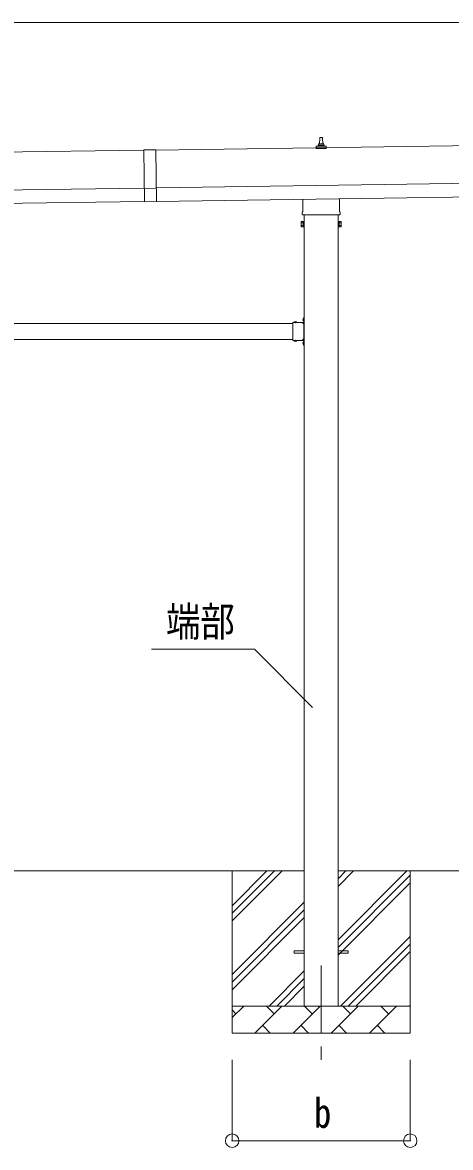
# Model space of a CAD drawing. Units: millimetres, scale not verified. Extents: x -88263 to 14131, y -29850 to 9646.
# Drawn here: x 7268 to 8854, y -1049 to 3117 of the extents above; entities that cross this region are included whole.
import ezdxf
from ezdxf.enums import TextEntityAlignment as Align

# ---------------------------------------------------------------- set-up
doc = ezdxf.new("R2010")
doc.units = ezdxf.units.MM
doc.header["$LTSCALE"] = 50
doc.header["$PDMODE"] = 32
doc.header["$PDSIZE"] = 50
doc.linetypes.add('CHAIN1', pattern=[8, 5, -1, 1, -1])
doc.linetypes.add('USER8', pattern=[4, 3, -1])
for name, color, linetype, lineweight in [('0-2_建具', 4, 'Continuous', 9), ('0-4_設備', 7, 'Continuous', 9), ('0-6_手摺', 5, 'Continuous', 5), ('0-7_ハッチ', 6, 'Continuous', 9)]:
    doc.layers.add(name, color=color, linetype=linetype, lineweight=lineweight)
doc.styles.add('ＭＳ ゴシック', font='')
doc.styles.get('ＭＳ ゴシック').set_extended_font_data('MS Gothic')

msp = doc.modelspace()

# ---------------------------------------------------------------- linework, layer by layer
at = {"layer": '0-2_建具'}
for p, q in [((8369.03, 2666.04), (8369.76, 2689.57)), ((8370.76, 2690.54), (8379.31, 2690.54)), ((8380.31, 2689.57), (8381.03, 2666.04)), ((7717.26, 2643.8), (2352.58, 2567.16)), ((7717.25, 2644.8), (7762.25, 2645.44)), ((7717.25, 2644.8), (7719.99, 2452.82)), ((7762.25, 2645.44), (7764.99, 2453.46)), ((8997.63, 2662.09), (7762.26, 2644.44)), ((8356.78, 2650.54), (8356.78, 2658.26)), ((8393.28, 2650.54), (8356.78, 2650.54)), ((8357.17, 2659.04), (8392.9, 2659.04)), ((8357.55, 2659.23), (8364.27, 2660.86)), ((8364.65, 2661.04), (8385.42, 2661.04)), ((8365.03, 2661.83), (8365.03, 2666.04)), ((8366.03, 2666.04), (8384.03, 2666.04)), ((8385.03, 2661.83), (8385.03, 2666.04)), ((8392.52, 2659.23), (8385.8, 2660.86)), ((8393.28, 2650.54), (8393.28, 2658.26)), ((2354.58, 2427.18), (7719.26, 2503.81)), ((7764.28, 2502.96), (7719.29, 2502.31)), ((7764.26, 2504.46), (8999.63, 2522.1)), ((7764.97, 2454.46), (9000.35, 2472.11)), ((8306.73, 2416.55), (8306.73, 2462.2)), ((8443.33, 2464.15), (8443.33, 2416.55)), ((2355.29, 2377.18), (7719.98, 2453.82)), ((7764.99, 2453.46), (7719.99, 2452.82)), ((8301.03, 2378.28), (8301.79, 2379.6)), ((8301.03, 2378.28), (8301.03, 2361.28)), ((8308.03, 2379.6), (8301.79, 2379.6)), ((8305.03, 2407.78), (8305.03, 2413.28)), ((8442.97, 2404.28), (8307.1, 2404.28)), ((8308.03, 2359.97), (8308.03, 2379.6)), ((8308.03, 2378.98), (8310.53, 2378.98)), ((8308.03, 2360.58), (8308.03, 2378.98)), ((8310.53, 2380.28), (8312.53, 2380.28)), ((8310.53, 2359.28), (8310.53, 2380.28)), ((8312.53, 2404.28), (8312.53, -525.36)), ((8312.53, 2380.28), (8312.53, 2359.28)), ((8437.53, -525.36), (8437.53, 2404.28)), ((8437.53, 2380.28), (8437.53, 2359.28)), ((8439.53, 2380.28), (8437.53, 2380.28)), ((8439.53, 2359.28), (8439.53, 2380.28)), ((8442.03, 2378.98), (8439.53, 2378.98)), ((8442.03, 2379.6), (8448.27, 2379.6)), ((8442.03, 2359.97), (8442.03, 2379.6)), ((8442.03, 2360.58), (8442.03, 2378.98)), ((8445.03, 2413.28), (8445.03, 2407.78)), ((8449.03, 2378.28), (8448.27, 2379.6)), ((8449.03, 2378.28), (8449.03, 2361.28)), ((8301.03, 2361.28), (8301.79, 2359.97)), ((8308.03, 2374.69), (8301.79, 2374.69)), ((8308.03, 2364.87), (8301.79, 2364.87)), ((8308.03, 2359.97), (8301.79, 2359.97)), ((8310.53, 2360.58), (8308.03, 2360.58)), ((8312.53, 2359.28), (8310.53, 2359.28)), ((8437.53, 2359.28), (8439.53, 2359.28)), ((8439.53, 2360.58), (8442.03, 2360.58)), ((8442.03, 2374.69), (8448.27, 2374.69)), ((8442.03, 2364.87), (8448.27, 2364.87)), ((8442.03, 2359.97), (8448.27, 2359.97)), ((8449.03, 2361.28), (8448.27, 2359.97)), ((6679.53, 2002.64), (8270.53, 2002.64)), ((8270.53, 2005.64), (8310.53, 2005.64)), ((8270.53, 2005.64), (8270.53, 1939.64)), ((8273.63, 2006.15), (8285.43, 2006.15)), ((8273.63, 2006.15), (8273.63, 2005.64)), ((8273.63, 2005.64), (8285.43, 2005.64)), ((8285.43, 2006.15), (8285.43, 2005.64)), ((8306.53, 2003.64), (8310.53, 2003.64)), ((8306.53, 2001.64), (8306.53, 2003.64)), ((8306.53, 2002.64), (8312.03, 2002.64)), ((8310.53, 2001.64), (8306.53, 2001.64)), ((8310.02, 2021.54), (8310.02, 2009.74)), ((8310.02, 2021.54), (8310.53, 2021.54)), ((8310.02, 2009.74), (8310.53, 2009.74)), ((8310.53, 2025.64), (8310.53, 2005.64)), ((8310.53, 2025.64), (8312.53, 2025.64)), ((8310.53, 2021.54), (8310.53, 2009.74)), ((8312.53, 2018.64), (8310.53, 2018.64)), ((8312.53, 2012.64), (8310.53, 2012.64)), ((8310.53, 2001.64), (8310.53, 1943.64)), ((8312.03, 2002.64), (8312.03, 1942.64)), ((8312.53, 2025.64), (8312.53, 2005.64)), ((6679.53, 1942.64), (8270.53, 1942.64)), ((8270.53, 1939.64), (8310.53, 1939.64)), ((8273.63, 1939.64), (8285.43, 1939.64)), ((8273.63, 1939.13), (8273.63, 1939.64)), ((8273.63, 1939.13), (8285.43, 1939.13)), ((8285.43, 1939.13), (8285.43, 1939.64)), ((8306.53, 1943.64), (8306.53, 1941.64)), ((8310.53, 1943.64), (8306.53, 1943.64)), ((8306.53, 1942.64), (8312.03, 1942.64)), ((8310.53, 1941.64), (8306.53, 1941.64)), ((8310.02, 1935.54), (8310.02, 1923.74)), ((8310.02, 1935.54), (8310.53, 1935.54)), ((8310.02, 1923.74), (8310.53, 1923.74)), ((8310.53, 1939.64), (8310.53, 1919.64)), ((8310.53, 1935.54), (8310.53, 1923.74)), ((8312.53, 1932.64), (8310.53, 1932.64)), ((8312.53, 1926.64), (8310.53, 1926.64)), ((8310.53, 1919.64), (8312.53, 1919.64)), ((8312.53, 1939.64), (8312.53, 1919.64)), ((8275.03, -329.86), (8275.03, -320.86)), ((8275.03, -320.86), (8312.53, -320.86)), ((8275.03, -329.86), (8312.53, -329.86)), ((8437.53, -320.86), (8475.03, -320.86)), ((8437.53, -329.86), (8475.03, -329.86)), ((8475.03, -329.86), (8475.03, -320.86))]:
    msp.add_line(p, q, dxfattribs=at)
at = {"layer": '0-2_建具', "linetype": 'USER8'}
for p, q in [((8277.03, 2008.25), (8278.39, 2005.47)), ((8278.39, 2005.47), (8279.53, 2004.86)), ((8280.68, 2005.47), (8279.53, 2004.86)), ((8282.03, 2008.25), (8280.68, 2005.47)), ((8307.92, 2018.14), (8310.7, 2016.78)), ((8307.92, 2013.14), (8310.7, 2014.49)), ((8310.7, 2016.78), (8311.31, 2015.64)), ((8310.7, 2014.49), (8311.31, 2015.64)), ((8277.03, 1937.03), (8278.39, 1939.81)), ((8278.39, 1939.81), (8279.53, 1940.41)), ((8280.68, 1939.81), (8279.53, 1940.41)), ((8282.03, 1937.03), (8280.68, 1939.81)), ((8307.92, 1932.14), (8310.7, 1930.78)), ((8307.92, 1927.14), (8310.7, 1928.49)), ((8310.7, 1930.78), (8311.31, 1929.64)), ((8310.7, 1928.49), (8311.31, 1929.64))]:
    msp.add_line(p, q, dxfattribs=at)
at = {"layer": '0-2_建具', "color": 7, "linetype": 'CHAIN1'}
msp.add_line((8375.03, -375.36), (8375.03, -724.36), dxfattribs=at)
at = {"layer": '0-2_建具'}
for centre, radius, start, end in [((8369.12, 2665.41), 4.13, 90, 171.17633), ((8370.76, 2689.54), 1, 90, 178.60509), ((8378.37, 2666.04), 4.83, 133.60282, 180), ((8371.7, 2666.04), 4.83, 0, 46.39718), ((8379.31, 2689.54), 1, 1.39491, 90), ((8380.95, 2665.41), 4.13, 8.82367, 90), ((8357.78, 2658.26), 1, 103.62699, 180), ((8364.03, 2661.83), 1, 283.62699, 0), ((8366.03, 2665.04), 1, 90, 180), ((8384.03, 2665.04), 1, 0, 90), ((8386.03, 2661.83), 1, 180, 256.37301), ((8392.28, 2658.26), 1, 0, 76.37301), ((8309.03, 2413.28), 4, 125.09963, 180), ((8441.03, 2413.28), 4, 0, 54.90037), ((8305.38, 2377.14), 4.34, 145.61575, 214.38425), ((8309.03, 2407.78), 4, 180, 194.47751), ((8309.03, 2407.78), 4, 194.47751, 241.04498), ((8441.03, 2407.78), 4, 298.95502, 345.52249), ((8441.03, 2407.78), 4, 345.52249, 360), ((8444.69, 2377.14), 4.34, 325.61575, 34.38425), ((8317.27, 2369.78), 16.24, 162.41205, 197.58795), ((8305.38, 2362.42), 4.34, 145.61575, 214.38425), ((8432.79, 2369.78), 16.24, 342.41205, 17.58795), ((8444.69, 2362.42), 4.34, 325.61575, 34.38425), ((8279.53, 2000.41), 8.23, 44.2189, 135.7811), ((8315.77, 2015.64), 8.23, 134.2189, 225.7811), ((8310.53, 2005.64), 2, 270, 0), ((8279.53, 1944.87), 8.23, 224.2189, 315.7811), ((8315.77, 1929.64), 8.23, 134.2189, 225.7811), ((8310.53, 1939.64), 2, 0, 90)]:
    msp.add_arc(centre, radius, start, end, dxfattribs=at)
at = {"layer": '0-4_設備'}
for p, q in [((8312.53, -25.36), (4837.53, -25.36)), ((8045.03, -153.84), (8173.51, -25.36)), ((8045.03, -182.13), (8201.8, -25.36)), ((8045.03, -210.41), (8230.08, -25.36)), ((8045.03, -25.36), (8045.03, -625.36)), ((8437.53, -54.19), (8466.36, -25.36)), ((8437.53, -82.47), (8494.64, -25.36)), ((8437.53, -280.46), (8692.63, -25.36)), ((9129.65, -25.36), (8437.53, -25.36)), ((8437.53, -308.74), (8705.03, -41.24)), ((8705.03, -25.36), (8705.03, -625.36)), ((8437.53, -337.03), (8705.03, -69.53)), ((8045.03, -408.4), (8312.53, -140.9)), ((8045.03, -436.69), (8312.53, -169.19)), ((8045.03, -464.97), (8312.53, -197.47)), ((8447.19, -525.36), (8705.03, -267.52)), ((8475.47, -525.36), (8705.03, -295.8)), ((8503.76, -525.36), (8705.03, -324.09)), ((8182.63, -525.36), (8312.53, -395.46)), ((8210.92, -525.36), (8312.53, -423.74)), ((8239.2, -525.36), (8312.53, -452.03)), ((8045.03, -568.25), (8087.93, -525.36)), ((8045.03, -525.36), (8705.03, -525.36)), ((8059.37, -553.91), (8045.03, -539.57)), ((8129.35, -625.36), (8229.35, -525.36)), ((8200.79, -553.91), (8172.24, -525.36)), ((8270.77, -625.36), (8370.77, -525.36)), ((8342.22, -553.91), (8313.66, -525.36)), ((8412.19, -625.36), (8512.19, -525.36)), ((8483.64, -553.91), (8455.08, -525.36)), ((8553.61, -625.36), (8653.61, -525.36)), ((8625.06, -553.91), (8596.5, -525.36)), ((8701.75, -525.36), (8705.03, -522.08)), ((8157.9, -596.81), (8186.45, -625.36)), ((8299.32, -596.81), (8327.88, -625.36)), ((8440.74, -596.81), (8469.3, -625.36)), ((8582.16, -596.81), (8610.72, -625.36)), ((8705.03, -625.36), (8045.03, -625.36))]:
    msp.add_line(p, q, dxfattribs=at)
at = {"layer": '0-6_手摺', "color": 6, "lineweight": 9}
for p, q in [((2321.3, 3116.87), (9030.65, 3116.87)), ((8045.03, -1024.36), (8045.03, -724.36))]:
    msp.add_line(p, q, dxfattribs=at)
msp.add_lwpolyline([(8045.03, -1024.36), (8705.03, -1024.36), (8705.03, -724.36)], dxfattribs=at)
at = {"layer": '0-6_手摺', "color": 6}
for p in [(8045.03, -1024.36), (8705.03, -1024.36)]:
    msp.add_point(p, dxfattribs=at)
at = {"layer": '0-7_ハッチ'}
for p, q in [((7746.08, 796.71), (8127.4, 796.71)), ((8127.4, 796.71), (8343.4, 580.71))]:
    msp.add_line(p, q, dxfattribs=at)

# ---------------------------------------------------------------- texts
at = {"layer": '0-6_手摺', "color": 7, "style": 'ＭＳ ゴシック', "width": 0.85}
msp.add_text('b', height=110, dxfattribs=at).set_placement((8348.78, -1009.36), align=Align.BOTTOM_LEFT)
at = {"layer": '0-7_ハッチ', "color": 7, "style": 'ＭＳ ゴシック', "width": 0.85}
msp.add_text('端部', height=110, dxfattribs=at).set_placement((7799.78, 810.4), align=Align.BOTTOM_LEFT)

doc.saveas('drawing.dxf')
